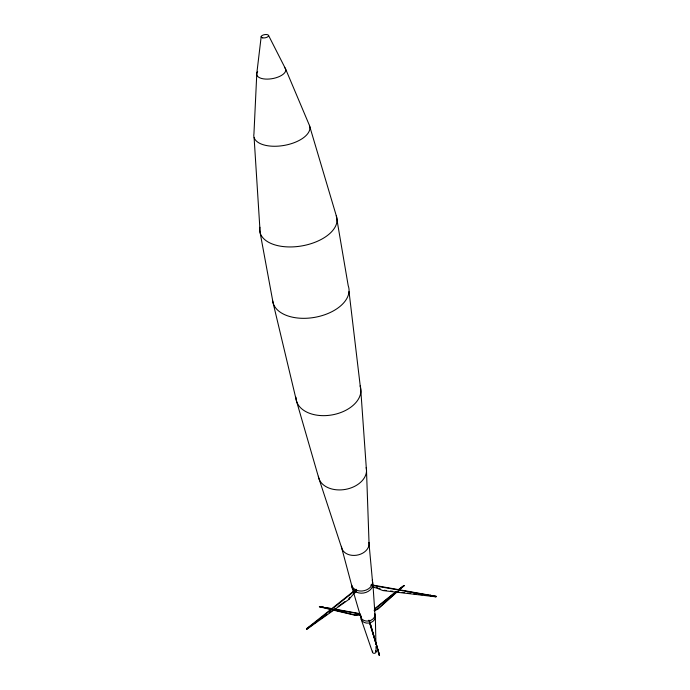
<?xml version="1.0" encoding="UTF-8"?>
<svg xmlns="http://www.w3.org/2000/svg" width="690" height="690" viewBox="0 0 690 690"><rect width="100%" height="100%" fill="white"/><g stroke="black" fill="none" stroke-linecap="round" stroke-linejoin="round"><path stroke-width="1.03" d="M261.191 36.579L256.801 73.382L253.937 133.929A28.402 13.912 -10.1 0 0 282.978 145.607A28.402 13.912 -10.1 0 0 309.413 125.356L285.557 68.888L268.539 35.423M372.402 587.302A18.302 10.652 21.6 0 1 376.257 587.932L382.898 590.562L435.925 596.833L436.054 596.289L371.876 584.896M370.659 585.146L430.293 595.496L430.439 595.056M332.882 610.02L354.669 615.178L358.878 614.661A12.411 7.021 21.9 0 1 360.62 614.954M330.803 609.529L319.375 606.76L332.39 608.649M319.392 606.829L323.015 606.941M356.109 589.234L306.472 628.788L306.869 629.211L349.011 599.317L353.66 593.9A18.371 9.643 -52.6 0 1 356.644 591.58M349.847 597.247L348.64 599.024L349.011 599.317M376.611 609.21L377.585 608.968L394.309 594.012M399.096 589.743L404.133 585.663L377.835 609.167L374.385 610.814M356.488 589.527L306.869 629.211M374.299 609.072L396.095 591.468M398.613 589.441L403.874 585.474M374.549 609.27L396.353 591.666M398.872 589.639L404.124 585.594M317.029 621.423L306.472 628.788M320.54 618.939L326.689 614.583M329.32 612.711L335.469 608.356M338.1 606.493L345.129 601.508M374.127 610.616L376.041 609.46M354.669 615.178L358.765 614.954A12.411 7.021 21.9 0 1 360.508 615.247M368.934 620.146L379.543 655.405L370.099 623.26A12.67 0.656 76.2 0 0 369.676 621.819M369.512 622.613A12.67 0.656 76.2 0 1 369.728 623.355L379.526 655.336M384.114 590.261L386.236 590.511M390.48 591.011L392.601 591.261M395.775 591.641L398.958 592.011M402.141 592.391L404.262 592.641M407.445 593.012L410.619 593.391M413.802 593.771L415.923 594.021M419.106 594.392L422.28 594.771M425.463 595.142L427.584 595.392M429.706 595.643L436.054 596.289M335.513 609.218L359.464 613.574M322.903 607.235L332.27 608.942M334.357 609.322L360.396 614.057M430.293 595.496L435.925 596.833M330.924 609.236L319.496 606.467M332.994 609.727L354.781 614.885M376.421 587.5L377.706 587.837M378.939 588.225L380.112 588.648M361.12 619.059L372.497 652.266M309.413 125.356L336.263 215.677L348.209 285.703A38.623 22.839 -10.1 0 1 316.382 317.038A38.623 22.839 -10.1 0 1 272.714 301.012M352.047 587.38L360.741 617.033M369.607 621.086L378.594 652.041M378.215 652.136L379.164 655.5M349.028 291.611L360.887 391.446L366.519 471.115L369.081 544.22L372.583 582.291M374.998 615.04L372.945 584.439A10.635 8.22 -10.1 0 0 372.678 582.308M254.101 137.577L260.164 232.875L273.119 302.962L296.459 400.89L318.754 478.006L341.748 548.11L351.65 585.241A10.661 8.22 -10.1 0 0 364.32 590.657A10.661 8.22 -10.1 0 0 372.315 580.161M375.343 617.067L375.929 644.408M375.972 646.513L376.093 651.765M354.272 592.77A18.371 9.643 -52.6 0 1 356.273 591.287M372.565 586.871A18.302 10.652 21.6 0 1 373.833 587.018M366.183 467.553A24.305 17.069 -10.1 0 1 345.561 489.374A24.305 17.069 -10.1 0 1 318.401 476.255M368.96 542.409A13.912 10.402 -10.1 0 1 356.454 555.243A13.912 10.402 -10.1 0 1 341.455 546.316M372.488 586.604A10.635 8.22 -10.1 0 1 356.687 592.261M354.565 591.011A10.635 8.22 -10.1 0 1 351.822 585.249M374.808 613.548A7.254 5.744 -10.1 0 1 368.46 621.026A7.254 5.744 -10.1 0 1 360.577 615.549M374.498 614.212A7.245 5.744 -10.1 0 1 368.822 623.053A7.245 5.744 -10.1 0 1 361.275 616.067M375.602 650.722A1.829 1.492 -10.1 0 1 375.627 652.74A1.829 1.492 -10.1 0 1 373.178 653.085A1.829 1.492 -10.1 0 1 372.729 651.119M360.128 385.9A32.784 21.407 -10.1 0 1 332.08 414.906A32.784 21.407 -10.1 0 1 295.932 397.19M336.263 215.677A39.114 21.425 -10.1 0 1 300.348 246.157A39.114 21.425 -10.1 0 1 259.897 227.269M284.427 67.37A14.714 6.659 -10.1 0 1 271.739 78.738A14.714 6.659 -10.1 0 1 257.68 71.553M262.718 37.864A3.752 1.613 -10.1 0 0 268.565 35.846A3.752 1.613 -10.1 0 0 263.347 34.949A3.752 1.613 -10.1 0 0 262.718 37.864"/></g></svg>
